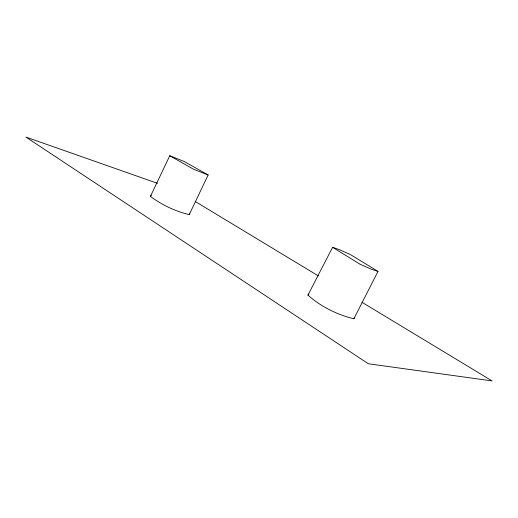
<?xml version="1.0" encoding="UTF-8"?>
<svg xmlns="http://www.w3.org/2000/svg" width="518" height="518" viewBox="0 0 518 518"><rect width="100%" height="100%" fill="white"/><g stroke="black" fill="none" stroke-linecap="round" stroke-linejoin="round"><path stroke-width="0.78" d="M189.238 214.62L208.152 174.98L184.259 161.512L169.749 155.75L150.434 196.387C161.894 204.921 175.317 211.338 189.238 214.62L189.465 213.183M353.878 318.771L377.985 271.419L350.323 254.526L339.517 249.708L332.595 247.306L307.932 295.124C320.817 306.591 337.127 314.743 353.878 318.771L354.364 317.502M150.434 196.387L151.198 195.195M307.932 295.124L308.916 294.127M208.152 174.98L193.732 169.341L169.749 155.75M377.985 271.419L371.315 269.218L359.991 264.199L332.595 247.306M157.569 183.346L25.9 137.076L368.298 363.746L492.1 380.924L361.998 302.285M195.215 201.476L318.395 275.932"/></g></svg>
